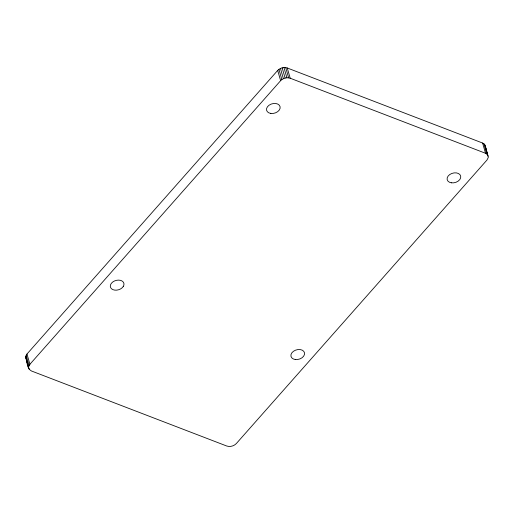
<?xml version="1.0" encoding="UTF-8"?>
<svg xmlns="http://www.w3.org/2000/svg" width="514" height="514" viewBox="0 0 514 514"><rect width="100%" height="100%" fill="white"/><g stroke="black" fill="none" stroke-linecap="round" stroke-linejoin="round"><path stroke-width="0.77" d="M25.7 356.594L26.979 354.03L277.695 70.424C280.085 67.912 283.953 66.865 287.262 67.983L482.595 143.04L483.886 143.74L485.319 145.88L488.3 157.406L487.021 159.97L236.305 443.576C233.915 446.088 230.047 447.135 226.738 446.017L31.405 370.96C26.471 368.429 27.3 361.111 25.7 356.594L28.681 368.12M28.636 366.842L29.915 364.272L280.631 80.666C283.021 78.154 286.889 77.106 290.198 78.224L485.531 153.281L486.822 153.982L488.255 156.121M25.745 357.879L29.182 369.29M484.818 144.71L487.754 154.952M485.576 147.891L486.623 151.553M487.041 153.011L487.67 155.209M483.886 143.74L486.822 153.982M482.595 143.04L485.531 153.281M287.262 67.983L290.198 78.224M285.694 67.585L288.63 77.826M283.953 67.533L286.889 77.775M282.167 67.816L285.103 78.057M280.451 68.426L283.387 78.668M278.929 69.313L281.865 79.561M277.695 70.424L280.631 80.666M26.979 354.03L29.915 364.272M26.124 355.283L29.06 365.525M123.244 286.516L122.236 287.724A6.984 4.844 -16 0 1 113.029 289.69A6.984 4.844 -16 0 1 111.326 283.368A6.984 4.844 -16 0 1 120.237 280.297L121.715 280.817A6.984 4.844 -16 0 1 123.244 286.516M451.453 182.823A6.984 4.844 -16 0 0 460.692 176.135A6.984 4.844 -16 0 0 449.628 174.625A6.984 4.844 -16 0 0 451.453 182.823M295.261 359.511A6.997 4.851 -16 0 0 304.506 352.81A6.997 4.851 -16 0 0 293.43 351.3A6.997 4.851 -16 0 0 295.261 359.511M270.859 113.433A6.984 4.844 -16 0 0 280.098 106.745A6.984 4.844 -16 0 0 269.034 105.235A6.984 4.844 -16 0 0 270.859 113.433"/></g></svg>
